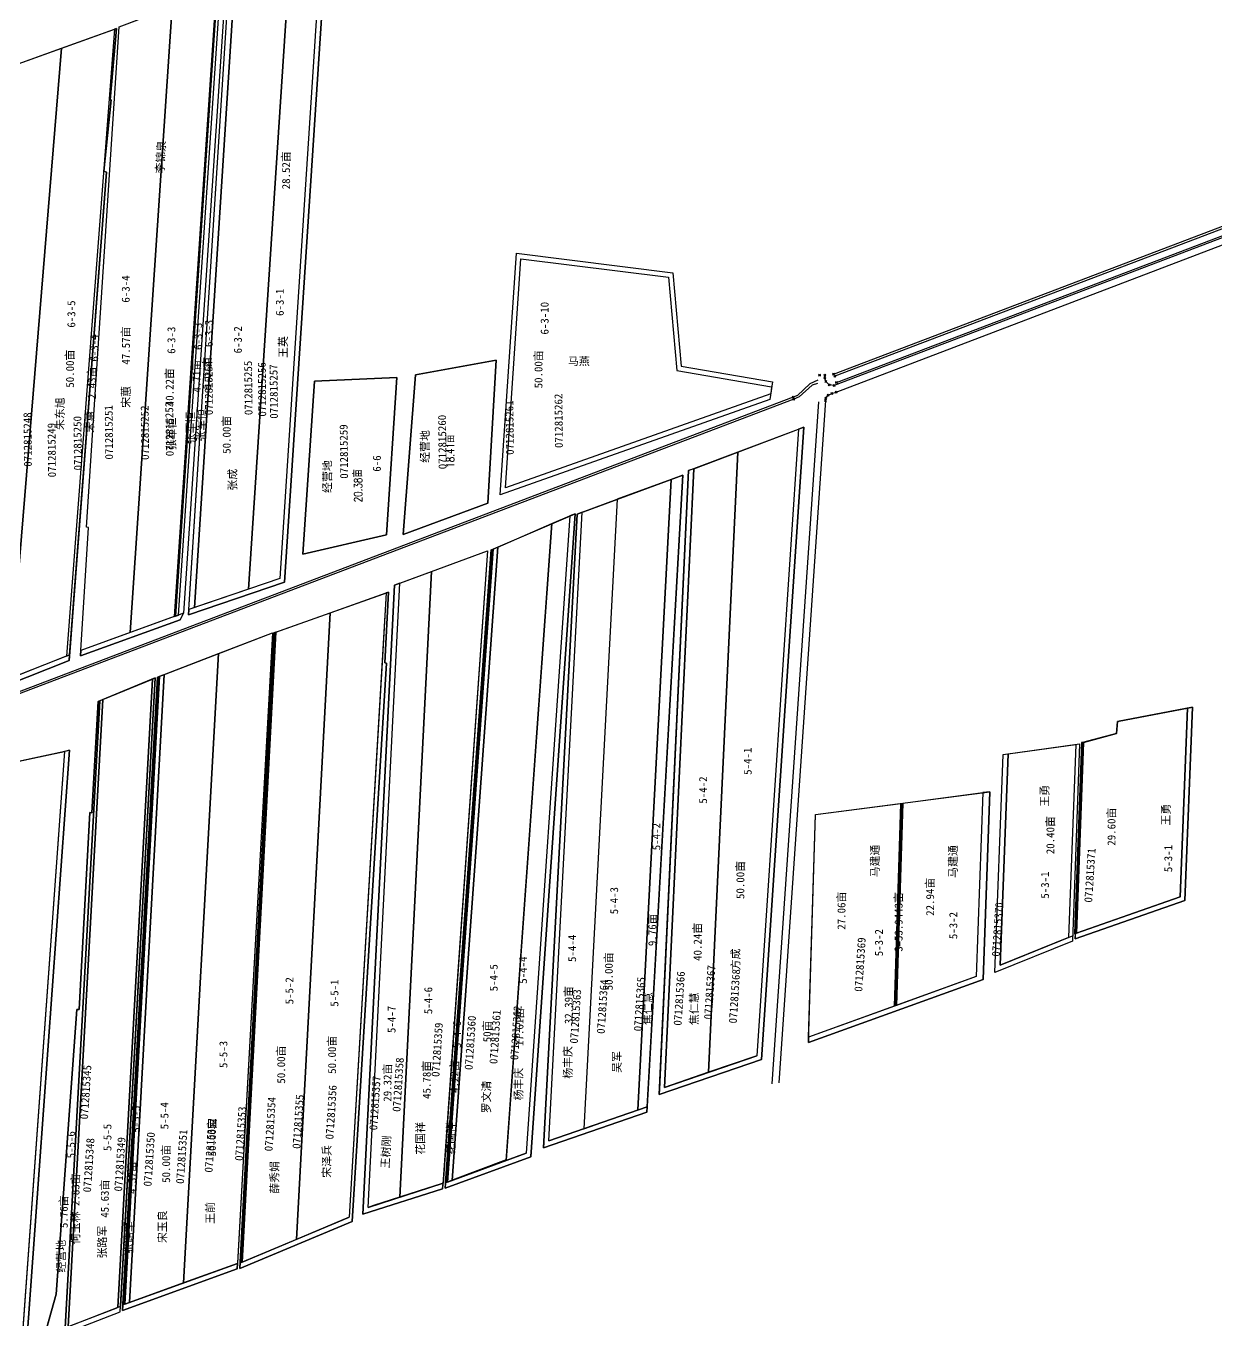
# Model space of a CAD drawing. Extents: x 541061 to 546490, y 4985742 to 4991358.
# Drawn here: x 543130 to 544320, y 4987646 to 4988941 of the extents above; entities that cross this region are included whole.
import ezdxf
from ezdxf.enums import TextEntityAlignment as Align

# ---------------------------------------------------------------- set-up
doc = ezdxf.new("R2010")
doc.units = 0
doc.header["$LTSCALE"] = 10
doc.header["$PDMODE"] = 35
doc.header["$PDSIZE"] = 1
doc.layers.get('0').update_dxf_attribs({"linetype": 'CONTINUOUS'})
for name, color, linetype in [('2020.3.23画地', 7, 'CONTINUOUS'), ('2021年新职工', 7, 'CONTINUOUS'), ('ZDH', 1, 'CONTINUOUS'), ('地块名称', 7, 'CONTINUOUS'), ('地籍号', 7, 'CONTINUOUS'), ('承包户', 7, 'CONTINUOUS'), ('测地框', 7, 'CONTINUOUS'), ('经营地', 1, 'CONTINUOUS'), ('路林渠', 7, 'CONTINUOUS'), ('身份地', 1, 'CONTINUOUS'), ('身份地面积', 7, 'CONTINUOUS'), ('退界出水桩', 7, 'CONTINUOUS'), ('退界渠道', 7, 'CONTINUOUS')]:
    doc.layers.add(name, color=color, linetype=linetype)
doc.styles.add('HZ', font='rs.shx', dxfattribs={"width": 0.8, "bigfont": 'hztxt.shx'})
doc.styles.add('宋体', font='')
doc.styles.get('宋体').set_extended_font_data('SimSun')

msp = doc.modelspace()

# ---------------------------------------------------------------- linework, layer by layer
at = {"color": 2, "linetype": 'Continuous', "flags": 128}
for points in [[(543202, 4988264.9), (543203.7, 4988265.6), (543169.1, 4987638.5), (543148.5, 4987630.5), (543160.1, 4987672.2), (543180.9, 4987957), (543183, 4987956.8), (543193.9, 4988153.8), (543195.8, 4988153.7)], [(543203.7, 4988265.6), (543206.8, 4988266.8), (543172.2, 4987639.7), (543169.1, 4987638.5)]]:
    msp.add_lwpolyline(points, close=True, dxfattribs=at)
at = {"layer": '2020.3.23画地', "color": 3, "linetype": 'Continuous', "flags": 128}
for points in [[(543234.2, 4988333.9), (543184.9, 4988316.1), (543192.3, 4988439), (543190.4, 4988439.1), (543223.1, 4988939.7), (543276.1, 4988959.7)], [(543173.4, 4988311.6), (543210.4, 4988794.3), (543207.9, 4988795.2), (543215.1, 4988866.6), (543214.1, 4988866.6), (543220.5, 4988937.8), (543218.3, 4988937.1), (543170.4, 4988310.4)]]:
    msp.add_lwpolyline(points, close=True, dxfattribs=at)
at = {"layer": '2020.3.23画地', "color": 3, "linetype": 'Continuous'}
for points in [[(544006.5, 4988163.3), (544086.3, 4988173.8), (544079.9, 4987989.9), (544000, 4987961.1)], [(543919.3, 4988152), (544004.5, 4988163.1), (543998, 4987960.3), (543912.2, 4987929.3)]]:
    msp.add_lwpolyline(points, close=True, dxfattribs=at)
at = {"layer": '2021年新职工', "color": 1, "linetype": 'Continuous', "flags": 128}
msp.add_lwpolyline([(543774.9, 4988486.9), (543721, 4988467.1), (543687.5, 4987837.8), (543741.5, 4987856.5)], close=True, dxfattribs=at)
at = {"layer": 'ZDH', "linetype": 'Continuous'}
for p in [(543923.3, 4988591.3, 283.9), (543928.4, 4988591.2, 283.9), (543928.5, 4988588.7, 283.9), (543929.4, 4988584.9, 283.9), (543937.2, 4988592.4, 283.5), (543938.5, 4988590.1, 283.3), (543931.8, 4988571.1, 283.6), (543932.9, 4988581.6, 283.8), (543935.4, 4988573, 283.8), (543937.8, 4988580.9, 283.8), (543939.9, 4988574.2, 283.7), (543940, 4988583.8, 283.4), (543929.2, 4988565.9, 283.6), (543929.6, 4988568.3, 283.6)]:
    msp.add_point(p, dxfattribs=at)
at = {"layer": '测地框', "color": 3, "linetype": 'Continuous', "flags": 128}
for points, elevation in [([(543332.8, 4988980.9), (543429.6, 4989014.4), (543388.4, 4988384.3), (543292.4, 4988351.5)], 283.3), ([(543876.1, 4988584.6), (543873.6, 4988567), (543604.1, 4988471.6), (543620.3, 4988713.1), (543776.7, 4988693.5), (543785, 4988600.1)], 283.2)]:
    msp.add_lwpolyline(points, close=True, dxfattribs=dict(at, elevation=elevation))
at = {"layer": '测地框', "linetype": 'Continuous', "flags": 128}
for points, elevation in [([(543223.1, 4988939.7), (543329.4, 4988979.8), (543287.5, 4988353.2), (543284.1, 4988346.5), (543184.6, 4988310.6), (543192.3, 4988439), (543190.4, 4988439.1)], 283.4), ([(543118.4, 4988901.2), (543220.5, 4988937.8), (543214.1, 4988866.6), (543215.1, 4988866.6), (543207.9, 4988795.2), (543210.4, 4988794.3), (543173, 4988306), (543066.1, 4988263.5)], 283.6), ([(543519.4, 4988591.6), (543600, 4988606.1), (543591.7, 4988463.4), (543506.9, 4988431.9)], 283.1), ([(543418.3, 4988585.4), (543500.6, 4988588.9), (543490.3, 4988431.7), (543406.6, 4988412.1)], 283.2), ([(543792.3, 4988495.8), (543907.5, 4988539.1), (543865.3, 4987907), (543762.8, 4987872)], 283.2), ([(543680.8, 4988452.3), (543786.7, 4988491.2), (543750.5, 4987854.3), (543647.2, 4987818.5)], 283.5), ([(543594.8, 4988416.5), (543678.8, 4988452.7), (543634.5, 4987809.7), (543548.8, 4987778.2)], 283.8), ([(543498.4, 4988381.3), (543591.4, 4988415.6), (543546.4, 4987777.8), (543466.5, 4987752.2)], 283.5), ([(543377.8, 4988333.6), (543492.2, 4988374.2), (543488.6, 4988303.5), (543490.2, 4988303.2), (543455.9, 4987745), (543343.7, 4987697.9)], 283.6), ([(543261.4, 4988289.4), (543376.5, 4988333.7), (543341.1, 4987697.5), (543226.3, 4987656)], 283.8), ([(543202, 4988264.9), (543195.8, 4988153.7), (543193.9, 4988153.8), (543183, 4987956.8), (543180.9, 4987957), (543160.1, 4987672.2), (543146.9, 4987624.5), (543224.2, 4987654.5), (543259.1, 4988288.5)], 283.8), ([(544221.2, 4988244.8), (544219.9, 4988233.1), (544186.2, 4988223.8), (544178.8, 4988027.6), (544288.5, 4988065.9), (544296, 4988259.2)], 283.5), ([(543008.5, 4988093.8), (543082.7, 4988118.4), (543089.6, 4988198.3), (543173.6, 4988216.2), (543130.2, 4987616.4), (542974.2, 4987561.9)], 283.6), ([(544106.8, 4988212), (544183.2, 4988222.6), (544175.9, 4988025.2), (544098.4, 4987993.8)], 283.5), ([(543919.3, 4988152), (544093.4, 4988174.7), (544086.9, 4987987.1), (543912, 4987923.9)], 283.4)]:
    msp.add_lwpolyline(points, close=True, dxfattribs=dict(at, elevation=elevation))
at = {"layer": '经营地', "color": 5, "linetype": 'Continuous', "flags": 128}
for points in [[(543600, 4988606.1), (543519.4, 4988591.6), (543506.9, 4988431.9), (543591.7, 4988463.4)], [(543500.6, 4988588.9), (543418.3, 4988585.4), (543406.6, 4988412.1), (543490.3, 4988431.7)], [(543172.2, 4987639.7), (543148.5, 4987630.5), (543160.1, 4987672.2), (543180.9, 4987957), (543183, 4987956.8), (543193.9, 4988153.8), (543195.8, 4988153.7), (543202, 4988264.9), (543206.8, 4988266.8), (543172.2, 4987639.7)]]:
    msp.add_lwpolyline(points, close=True, dxfattribs=at)
at = {"layer": '路林渠', "color": 5, "linetype": 'Continuous', "flags": 128}
for points, elevation in [([(545576.9, 4991004), (545425.1, 4989153.5), (545424.8, 4989150.7), (545424.1, 4989148.7), (545420.2, 4989145.7), (545416.4, 4989144.1), (543937.8, 4988580.9), (543932.9, 4988581.6), (543929.4, 4988584.9), (543928.5, 4988588.7), (543928.4, 4988591.2)], 280.2), ([(545576.9, 4991004), (545425.1, 4989153.5), (545424.8, 4989150.7), (545424.1, 4989148.7), (545420.2, 4989145.7), (545416.4, 4989144.1), (543937.8, 4988580.9), (543932.9, 4988581.6), (543929.4, 4988584.9), (543928.5, 4988588.7), (543928.4, 4988591.2)], 280.2), ([(545576.9, 4991004), (545425.1, 4989153.5), (545424.8, 4989150.7), (545424.1, 4989148.7), (545420.2, 4989145.7), (545416.4, 4989144.1), (543937.8, 4988580.9), (543932.9, 4988581.6), (543929.4, 4988584.9), (543928.5, 4988588.7), (543928.4, 4988591.2)], 280.2), ([(543929.2, 4988565.9), (543929.6, 4988568.3), (543931.8, 4988571.1), (543935.4, 4988573), (543939.9, 4988574.2), (545415.6, 4989137.5), (545418.7, 4989137.6), (545421.9, 4989136.3), (545423.8, 4989132.8), (545252.9, 4987058)], 283.6), ([(543922.1, 4988564.7), (543875.5, 4987882.6)], 283.6), ([(543929.2, 4988565.9), (543882.6, 4987883.7)], 283.6)]:
    msp.add_lwpolyline(points, dxfattribs=dict(at, elevation=elevation))
at = {"layer": '路林渠', "color": 4, "linetype": 'Continuous', "flags": 128}
for points, elevation in [([(543937.2, 4988592.4), (545401.6, 4989149.8)], 283.5), ([(543937.2, 4988592.4), (545401.6, 4989149.8)], 283.5), ([(543937.2, 4988592.4), (545401.6, 4989149.8)], 283.5), ([(543921.4, 4988586.4), (543913.5, 4988582.6), (543901, 4988570.8), (543896.8, 4988569.1)], 283.4), ([(543921.1, 4988583), (543915.8, 4988581.2), (543902.9, 4988569.6), (543897.5, 4988567.3)], 283.5), ([(543896.8, 4988569.1), (542840.9, 4988167.3)], 283.2), ([(543897.5, 4988567.3), (542841.6, 4988165.5)], 283.2)]:
    msp.add_lwpolyline(points, dxfattribs=dict(at, elevation=elevation))
at = {"layer": '路林渠', "color": 3, "linetype": 'Continuous', "flags": 128}
for points, elevation in [([(545402.8, 4989147.6), (543938.5, 4988590.1)], 280.7), ([(545402.8, 4989147.6), (543938.5, 4988590.1)], 280.7), ([(545402.8, 4989147.6), (543938.5, 4988590.1)], 280.7), ([(543940, 4988583.8), (545406.4, 4989142.2)], 283.4), ([(543940, 4988583.8), (545406.4, 4989142.2)], 283.4), ([(543940, 4988583.8), (545406.4, 4989142.2)], 283.4)]:
    msp.add_lwpolyline(points, dxfattribs=dict(at, elevation=elevation))
for points in [[(543429.6, 4989014.4), (543424.5, 4989012.6), (543383.6, 4988388), (543292.7, 4988356.9), (543292.4, 4988351.5), (543388.4, 4988384.3)], [(543865.3, 4987907), (543907.5, 4988539.1), (543902.3, 4988537.2), (543860.5, 4987910.7), (543812.2, 4987894.2), (543806.9, 4987892.3), (543768.2, 4987879.1), (543797.4, 4988497.7), (543792.3, 4988495.8), (543763.1, 4987877.4), (543762.8, 4987872)], [(543634.5, 4987809.7), (543678.8, 4988452.7), (543673.6, 4988450.5), (543629.8, 4987813.3), (543594, 4987800.1), (543588.8, 4987798.2), (543551.2, 4987784.4), (543549.2, 4987783.7), (543548.8, 4987778.2)], [(543750.5, 4987854.3), (543750.8, 4987859.7), (543652.6, 4987825.7), (543686, 4988454.2), (543680.8, 4988452.3), (543647.2, 4987818.5)], [(543546.4, 4987777.8), (543546.8, 4987783.2), (543536.7, 4987780), (543531.4, 4987778.3), (543477.3, 4987760.9), (543471.9, 4987759.1), (543503.5, 4988383.2), (543498.4, 4988381.3), (543466.5, 4987752.2)], [(543455.9, 4987745), (543490.2, 4988303.2), (543488.6, 4988303.5), (543492.2, 4988374.2), (543490.1, 4988373.5), (543486, 4988303.8), (543486, 4988303.8), (543453.1, 4987749.2), (543399.3, 4987726.7), (543397.1, 4987725.8), (543346, 4987704.3), (543379.8, 4988334.3), (543377.8, 4988333.6), (543343.7, 4987697.9)], [(543284.1, 4988346.5), (543287.5, 4988353.2), (543184.9, 4988316.1), (543184.6, 4988310.6)], [(543173, 4988306), (543173.4, 4988311.6), (543066.5, 4988269), (543066.1, 4988263.5)], [(543341.1, 4987697.5), (543341.4, 4987703), (543228.6, 4987662.2), (543226.6, 4987661.5), (543226.3, 4987656)], [(543224.2, 4987654.5), (543224.5, 4987660), (543221.7, 4987658.9), (543219.6, 4987658.1), (543217.2, 4987657.1), (543148.5, 4987630.5), (543146.9, 4987624.5)]]:
    msp.add_lwpolyline(points, close=True, dxfattribs=at)
for points, elevation in [([(544290.9, 4988258.2), (544296, 4988259.2), (544288.5, 4988065.9), (544178.8, 4988027.6), (544179, 4988032.9), (544283.7, 4988069.5)], 283.5), ([(543125, 4987614.6), (543130.2, 4987616.4), (543173.6, 4988216.2), (543168.5, 4988215.1)], 283.6), ([(544106.8, 4988212), (544111.8, 4988212.7), (544103.7, 4988001.3), (544176.1, 4988030.7), (544175.9, 4988025.2), (544098.4, 4987993.8)], 283.5), ([(543912.2, 4987929.3), (543912, 4987923.9), (544086.9, 4987987.1), (544093.4, 4988174.7), (544086.3, 4988173.8), (544079.9, 4987989.9)], 283.4)]:
    msp.add_lwpolyline(points, close=True, dxfattribs=dict(at, elevation=elevation))
at = {"layer": '路林渠', "linetype": 'Continuous'}
for p in [(543896.8, 4988569.1, 283.2), (543897.5, 4988567.3, 283.2)]:
    msp.add_point(p, dxfattribs=at)
at = {"layer": '身份地', "color": 1, "linetype": 'Continuous'}
for points in [[(543393.3, 4989001.9), (543424.5, 4989012.6), (543383.6, 4988388), (543352.5, 4988377.3)], [(543276.1, 4988959.7), (543320, 4988976.3), (543278.1, 4988349.8), (543234.2, 4988333.9)], [(543324.3, 4988977.9), (543329.4, 4988979.8), (543287.5, 4988353.2), (543282.4, 4988351.4)], [(543624.5, 4988707.5), (543772.1, 4988689.1), (543780.4, 4988595.8), (543875.2, 4988579.6), (543874.4, 4988572.6), (543609.2, 4988478.7)], [(543841.5, 4988514.3), (543902.3, 4988537.2), (543860.5, 4987910.7), (543812.2, 4987894.2)], [(543797.4, 4988497.7), (543841.5, 4988514.3), (543812.2, 4987894.2), (543768.2, 4987879.1)], [(543655.7, 4988442.8), (543673.6, 4988450.5), (543629.8, 4987813.3), (543609.8, 4987805.9)], [(543535.4, 4988394.9), (543591.4, 4988415.6), (543546.8, 4987783.2), (543503.7, 4987769.4)], [(543322.3, 4988312.9), (543376.5, 4988333.7), (543341.4, 4987703), (543287.5, 4987683.5)], [(543256.3, 4988287.3), (543259.1, 4988288.5), (543224.5, 4987660), (543221.7, 4987658.9)], [(543206.8, 4988266.8), (543256.3, 4988287.3), (543221.7, 4987658.9), (543172.2, 4987639.7)], [(544187.2, 4988224.1), (544219.9, 4988233.1), (544221.2, 4988244.8), (544290.9, 4988258.2), (544283.7, 4988069.5), (544180, 4988033.3)], [(543112, 4988203.1), (543168.5, 4988215.1), (543125.4, 4987620.1), (543068.3, 4987600.1)], [(544111.8, 4988212.7), (544179.4, 4988222.1), (544172, 4988029), (544103.7, 4988001.3)]]:
    msp.add_lwpolyline(points, close=True, dxfattribs=at)
at = {"layer": '身份地', "color": 1, "linetype": 'Continuous', "flags": 128}
for points in [[(543352.5, 4988377.3), (543298.3, 4988358.8), (543338.3, 4988982.8), (543393.3, 4989001.9)], [(543298.3, 4988358.8), (543292.7, 4988356.9), (543332.8, 4988980.9), (543338.3, 4988982.8)], [(543170.4, 4988310.4), (543113.8, 4988287.9), (543165.6, 4988918.1), (543218.3, 4988937.1)], [(543113.8, 4988287.9), (543066.5, 4988269), (543118.4, 4988901.2), (543165.6, 4988918.1)], [(543741.5, 4987856.5), (543750.8, 4987859.7), (543786.7, 4988491.2), (543774.9, 4988486.9)], [(543687.5, 4987837.8), (543652.6, 4987825.7), (543686, 4988454.2), (543721, 4988467.1)], [(543609.8, 4987806.7), (543555.8, 4987786.2), (543601.5, 4988419.4), (543655.7, 4988442.8)], [(543555.8, 4987786.2), (543551.2, 4987784.4), (543596.9, 4988417.4), (543601.5, 4988419.4)], [(543503.7, 4987769.4), (543471.9, 4987759.1), (543503.5, 4988383.2), (543535.4, 4988394.9)], [(543433.9, 4988353.5), (543490.1, 4988373.5), (543453.1, 4987749.2), (543400.3, 4987727.1)], [(543400.3, 4987727.1), (543346, 4987704.3), (543379.8, 4988334.3), (543433.9, 4988353.5)], [(543287.5, 4987683.5), (543233.4, 4987663.9), (543268.2, 4988292), (543322.3, 4988312.9)], [(543233.4, 4987663.9), (543228.6, 4987662.2), (543263.4, 4988290.2), (543268.2, 4988292)]]:
    msp.add_lwpolyline(points, close=True, dxfattribs=at)
at = {"layer": '退界出水桩', "color": 2, "linetype": 'Continuous'}
for p, q in [((543792.3, 4988495.8, 283.2), (543763.1, 4987877.4, 283.2)), ((543797.4, 4988497.7, 283.2), (543768.2, 4987879.1, 283.2)), ((543595.9, 4988417, 283.8), (543550.2, 4987784.1, 283.8)), ((543596.9, 4988417.4, 283.8), (543551.2, 4987784.4, 283.8)), ((543594.8, 4988416.5, 283.8), (543549.2, 4987783.7, 283.8)), ((543377.8, 4988333.6, 283.6), (543344, 4987703.5, 283.6)), ((543379.8, 4988334.3, 283.6), (543346, 4987704.3, 283.6)), ((543226.3, 4987656, 283.8), (543261.4, 4988289.4, 283.8)), ((543227.6, 4987661.8, 283.8), (543262.4, 4988289.8, 283.8)), ((543228.6, 4987662.2, 283.8), (543263.4, 4988290.2, 283.8)), ((544185.2, 4988223.9, 283.5), (544178, 4988033, 283.5)), ((544186.2, 4988223.8, 283.5), (544179, 4988032.9, 283.5)), ((544187.2, 4988224.1, 283.5), (544180, 4988033.3, 283.5)), ((544004.5, 4988163.1), (543998, 4987960.3)), ((544005.5, 4988163.2), (543999, 4987960.7)), ((544006.5, 4988163.3), (544000, 4987961.1))]:
    msp.add_line(p, q, dxfattribs=at)
at = {"layer": '退界出水桩', "color": 2, "linetype": 'Continuous', "flags": 128}
for points in [[(543321.2, 4988976.7), (543320, 4988976.3), (543278.1, 4988349.8), (543279.3, 4988350.2)], [(543324.3, 4988977.9), (543321.2, 4988976.7), (543279.3, 4988350.2), (543282.4, 4988351.4)], [(543378.8, 4988334), (543377.8, 4988333.6), (543344, 4987703.5), (543345, 4987703.9)], [(543379.8, 4988334.3), (543378.8, 4988334), (543345, 4987703.9), (543346, 4987704.3)], [(544004.5, 4988163.1), (544006.5, 4988163.3), (544000, 4987961.1), (543998, 4987960.3)]]:
    msp.add_lwpolyline(points, close=True, dxfattribs=at)
for points, elevation in [([(543549.2, 4987783.7), (543594.8, 4988416.5), (543596.9, 4988417.4), (543551.2, 4987784.4)], 283.8), ([(543344, 4987703.5), (543377.8, 4988333.6), (543379.8, 4988334.3), (543346, 4987704.3)], 283.6), ([(543226.6, 4987661.5), (543261.4, 4988289.4), (543263.4, 4988290.2), (543228.6, 4987662.2)], 283.8)]:
    msp.add_lwpolyline(points, dxfattribs=dict(at, elevation=elevation))
at = {"layer": '退界出水桩', "color": 2, "linetype": 'Continuous', "elevation": 283.5, "flags": 128}
msp.add_lwpolyline([(544187.2, 4988224.1), (544186.2, 4988223.8), (544185.2, 4988223.9), (544178, 4988032.7), (544179, 4988032.9), (544180, 4988033.3)], close=True, dxfattribs=at)
at = {"layer": '退界渠道', "color": 1, "linetype": 'Continuous'}
for p, q in [((543130.2, 4987616.4, 283.6), (543173.6, 4988216.2, 283.6)), ((543762.8, 4987872, 283.2), (543865.3, 4987907, 283.2)), ((543768.2, 4987879.1, 283.2), (543860.5, 4987910.7, 283.2)), ((543647.2, 4987818.5, 283.5), (543750.5, 4987854.3, 283.5)), ((543652.6, 4987825.7, 283.5), (543750.8, 4987859.7, 283.5)), ((543548.8, 4987778.2, 283.8), (543634.5, 4987809.7, 283.8)), ((543551.2, 4987784.4, 283.8), (543629.8, 4987813.3, 283.8)), ((543471.9, 4987759.1, 283.5), (543546.8, 4987783.2, 283.5)), ((543466.5, 4987752.2, 283.5), (543546.4, 4987777.8, 283.5)), ((543343.7, 4987697.9, 283.6), (543455.9, 4987745, 283.6)), ((543346, 4987704.3, 283.6), (543452.3, 4987748.9, 283.6)), ((543226.3, 4987656, 283.8), (543341.1, 4987697.5, 283.8)), ((543228.6, 4987662.2, 283.8), (543341.4, 4987703, 283.8))]:
    msp.add_line(p, q, dxfattribs=at)
at = {"layer": '退界渠道', "color": 1, "linetype": 'Continuous', "flags": 128}
for points, elevation in [([(543647.5, 4987823.9), (543647.2, 4987818.5), (543750.5, 4987854.3), (543750.8, 4987859.7), (543652.6, 4987825.7)], 283.5), ([(543549.2, 4987783.7), (543548.8, 4987778.2), (543634.5, 4987809.7), (543634.9, 4987815.2)], 283.8), ([(543346, 4987704.3), (543452.3, 4987748.9)], 283.6), ([(543228.6, 4987662.2), (543341.4, 4987703), (543341.1, 4987697.5), (543226.3, 4987656), (543226.6, 4987661.5)], 283.8)]:
    msp.add_lwpolyline(points, dxfattribs=dict(at, elevation=elevation))

# ---------------------------------------------------------------- texts
at = {"layer": '2020.3.23画地', "color": 3, "linetype": 'Continuous', "style": '宋体'}
for s, p in [('47.57亩', (543233.8, 4988601.8)), ('2.43亩', (543199.8, 4988567.2))]:
    msp.add_text(s, height=8, rotation=90, dxfattribs=at).set_placement(p)
for s, p in [('宋蕙', (543229.7, 4988569.6)), ('宋蕙', (543193.4, 4988544.9)), ('马建通', (543978.3, 4988105.4)), ('马建通', (544056.3, 4988104.9)), ('27.06亩', (543944.8, 4988055.8))]:
    msp.add_text(s, height=8, rotation=90, dxfattribs=at).set_placement(p, align=Align.MIDDLE)
at = {"layer": '2021年新职工', "color": 1, "linetype": 'Continuous', "style": '宋体'}
msp.add_text('吴军', height=8, rotation=90, dxfattribs=at).set_placement((543720.5, 4987904.5), align=Align.MIDDLE)
at = {"layer": '地块名称', "color": 0, "linetype": 'Continuous', "style": '宋体'}
for s, p in [('6-3-4', (543229.7, 4988677.4)), ('6-3-1', (543383.7, 4988664.1)), ('6-3-5', (543175.3, 4988652.4)), ('6-3-10', (543648.4, 4988648.2)), ('6-3-3', (543275.3, 4988626.2)), ('6-3-3', (543302.1, 4988630.1)), ('6-3-3', (543312.7, 4988633)), ('6-3-2', (543341.8, 4988626.6)), ('6-3-4', (543198.1, 4988618.4)), ('经营地', (543528.5, 4988520)), ('6-6', (543480.7, 4988502.9)), ('5-4-1', (543851.4, 4988205.2)), ('5-4-2', (543806.8, 4988176.4)), ('5-4-2', (543760.1, 4988129.8)), ('5-3-1', (544271.8, 4988107.9)), ('5-3-1', (544148.6, 4988081.4)), ('5-4-3', (543717.9, 4988065.8)), ('5-3-2', (544056.9, 4988040.9)), ('5-4-4', (543675.9, 4988018.1)), ('5-3-2', (543982.6, 4988023.8)), ('5-4-4', (543626.8, 4987996.3)), ('5-4-5', (543597.5, 4987988.7)), ('5-5-2', (543393.3, 4987975.7)), ('5-5-1', (543438.3, 4987973.4)), ('5-4-6', (543532.1, 4987965.9)), ('5-4-7', (543495.4, 4987947)), ('5-4-6', (543560.8, 4987932, 283.8)), ('5-5-3', (543327.3, 4987912)), ('5-5-4', (543268.4, 4987850.7)), ('5-5-5', (543240, 4987847.3, 283.8)), ('5-5-6', (543175, 4987821.7)), ('5-5-5', (543211.4, 4987829))]:
    msp.add_text(s, height=8, rotation=90, dxfattribs=at).set_placement(p, align=Align.MIDDLE)
at = {"layer": '地籍号', "color": 1, "linetype": 'Continuous', "style": '宋体'}
for s, rotation, p in [('0712815254', 90.5502, (543312.6, 4988578.5)), ('0712815255', 90.5502, (543352.2, 4988578.5)), ('0712815256', 90.5502, (543365.9, 4988577)), ('0712815257', 90.5502, (543377.6, 4988574.9)), ('0712815262', 90.5502, (543662.4, 4988545.6, 283.2)), ('0712815251', 90.5502, (543212.8, 4988534.1)), ('0712815252', 90.5502, (543248.8, 4988533.7)), ('0712815253', 90.5502, (543273.4, 4988537.4)), ('0712815261', 90.5502, (543613.4, 4988538.8, 283.2)), ('0712815248', 90.5502, (543131.6, 4988526.9)), ('0712815250', 90.5502, (543181.6, 4988523.2)), ('0712815260', 90.5502, (543546.1, 4988524.4)), ('0712815249', 90.5502, (543155.7, 4988516.3)), ('0712815259', 90.5502, (543447.7, 4988514.9)), ('0712815371', 86.2603, (544193.5, 4988091.1, 566.7)), ('0712815370', 86.2603, (544101.1, 4988037, 850.2)), ('0712815369', 86.2603, (543963.7, 4988001.9, 566.7)), ('0712815366', 86.2603, (543783, 4987968, 566.7)), ('0712815367', 86.2603, (543813.4, 4987974.2, 849.9)), ('0712815368', 86.2603, (543838.2, 4987970.2, 566.7)), ('0712815364', 86.2603, (543706.2, 4987959.8, 283.2)), ('0712815365', 86.2603, (543743.2, 4987962.3, 566.7)), ('0712815363', 86.2603, (543679.3, 4987950.1, 566.7)), ('0712815361', 86.2603, (543598.9, 4987929.6, 567)), ('0712815362', 86.2603, (543619.7, 4987933.6, 283.2)), ('0712815359', 86.2603, (543541, 4987916.7, 283.2)), ('0712815360', 86.2603, (543574.1, 4987923.7, 283.2)), ('0712815345', 86.2603, (543189.7, 4987874.3, 283.2)), ('0712815358', 86.2603, (543502, 4987881.8, 283.2)), ('0712815357', 86.2603, (543478.8, 4987863.4, 566.7)), ('0712815356', 86.2603, (543435, 4987854.2, 283.2)), ('0712815354', 86.2603, (543374.1, 4987842.3, 283.2)), ('0712815355', 86.2603, (543402, 4987844.8, 566.8)), ('0712815352', 86.2603, (543314.2, 4987821.1, 283.2)), ('0712815353', 86.2603, (543344.5, 4987832.8, 567)), ('0712815351', 86.2603, (543285.6, 4987809.8, 567)), ('0712815348', 86.2603, (543192.7, 4987801.3, 283.2)), ('0712815349', 86.2603, (543223.8, 4987802.2, 567)), ('0712815350', 86.2603, (543253.2, 4987807.2, 283.2))]:
    msp.add_text(s, height=8, rotation=rotation, dxfattribs=at).set_placement(p, align=Align.MIDDLE)
at = {"layer": '承包户', "color": 1, "linetype": 'Continuous', "style": '宋体'}
for s, rotation, p in [('李锦泉', 87.0637, (543264.4, 4988809.3, -1.6)), ('王英', 90, (543386.8, 4988619.4)), ('朱东旭', 90, (543163.6, 4988552.7)), ('张军恒', 90, (543275.3, 4988532.4)), ('张军恒', 90, (543294.2, 4988538.3)), ('张军恒', 90, (543304.8, 4988541.2)), ('张成', 90, (543336.2, 4988486.7)), ('王勇', 90, (544148.2, 4988170.7)), ('王勇', 90, (544269.4, 4988151.8)), ('方成', 90, (543839.1, 4988007)), ('焦仁慧', 90, (543751.3, 4987957.8)), ('焦仁慧', 90, (543797.5, 4987957.7)), ('杨丰庆', 90, (543671.3, 4987904.1)), ('杨丰庆', 90, (543622.1, 4987882.4)), ('罗文清', 90, (543589.9, 4987869.5, 0.5)), ('花国祥', 90, (543523.9, 4987828.1, 284.1)), ('花国祥', 90, (543554.4, 4987828, 284.1)), ('王树刚', 87.0637, (543489.5, 4987814.5, 281.9)), ('宋泽兵', 90, (543430.4, 4987805.1, 284.1)), ('薛秀娟', 90, (543378.2, 4987789.1, 284.1)), ('王前', 90, (543313.8, 4987753.6, 284.1)), ('张路军', 90, (543232.3, 4987729, 284.1)), ('宋玉良', 90, (543266.1, 4987739.8, 284.1)), ('张路军', 90, (543205.9, 4987724.4, 284.1))]:
    msp.add_text(s, height=8, rotation=rotation, dxfattribs=at).set_placement(p, align=Align.MIDDLE)
msp.add_text('马燕', height=8, dxfattribs=at).set_placement((543682.6, 4988605.4), align=Align.MIDDLE)
at = {"layer": '承包户', "color": 5, "linetype": 'Continuous', "style": '宋体'}
msp.add_text('经营地', height=8, rotation=90, dxfattribs=at).set_placement((543430.9, 4988489.8), align=Align.MIDDLE)
at = {"layer": '经营地', "color": 5, "linetype": 'Continuous', "style": 'HZ', "width": 0.8}
for s, p in [('18.41亩', (543558.1, 4988498.7)), ('20.38亩', (543465.9, 4988464.1))]:
    msp.add_text(s, height=8, rotation=90, dxfattribs=at).set_placement(p)
at = {"layer": '经营地', "color": 2, "linetype": 'Continuous', "style": '宋体'}
msp.add_text('5.76亩', height=8, rotation=90, dxfattribs=at).set_placement((543167.4, 4987754.7), align=Align.MIDDLE)
at = {"layer": '身份地面积', "color": 1, "linetype": 'Continuous', "style": '宋体'}
for s, p in [('28.52亩', (543393.9, 4988777.1)), ('50.00亩', (543177.9, 4988578.7)), ('4.71亩', (543304.4, 4988574)), ('5.07亩', (543315, 4988576.9)), ('40.22亩', (543277.5, 4988560.2)), ('50.00亩', (543334.5, 4988512.6))]:
    msp.add_text(s, height=8, rotation=90, dxfattribs=at).set_placement(p)
for s, p in [('50.00亩', (543641.9, 4988597.1)), ('29.60亩', (544214.7, 4988139.8)), ('20.40亩', (544153.6, 4988131.3)), ('50.00亩', (543843.7, 4988086.5)), ('22.94亩', (544033.4, 4988069.7)), ('S=53.9443亩', (544001.9, 4988044.5)), ('9.76亩', (543755.7, 4988036.7)), ('40.24亩', (543801, 4988024.6)), ('50.00亩', (543712.2, 4987995.2)), ('32.39亩', (543672.1, 4987961.4)), ('17.61亩', (543622.9, 4987939.6)), ('50亩', (543590.7, 4987935.1)), ('50.00亩', (543435.6, 4987911.7)), ('50.00亩', (543384.7, 4987901.9)), ('29.32亩', (543491, 4987883.8)), ('45.78亩', (543530.2, 4987886.6)), ('4.22亩', (543557.9, 4987889.9)), ('50.00亩', (543315.6, 4987829.2)), ('50.00亩', (543269.7, 4987802.7)), ('4.37亩', (543235.6, 4987788.9)), ('45.63亩', (543208.4, 4987767.8))]:
    msp.add_text(s, height=8, rotation=90, dxfattribs=at).set_placement(p, align=Align.MIDDLE)
at = {"layer": '身份地面积', "color": 2, "linetype": 'Continuous', "style": '宋体'}
for s, p in [('何玉林 2.83亩', (543179.1, 4987757.7)), ('经营地', (543164.8, 4987710.3, 284.1))]:
    msp.add_text(s, height=8, rotation=90, dxfattribs=at).set_placement(p, align=Align.MIDDLE)

doc.saveas('drawing.dxf')
